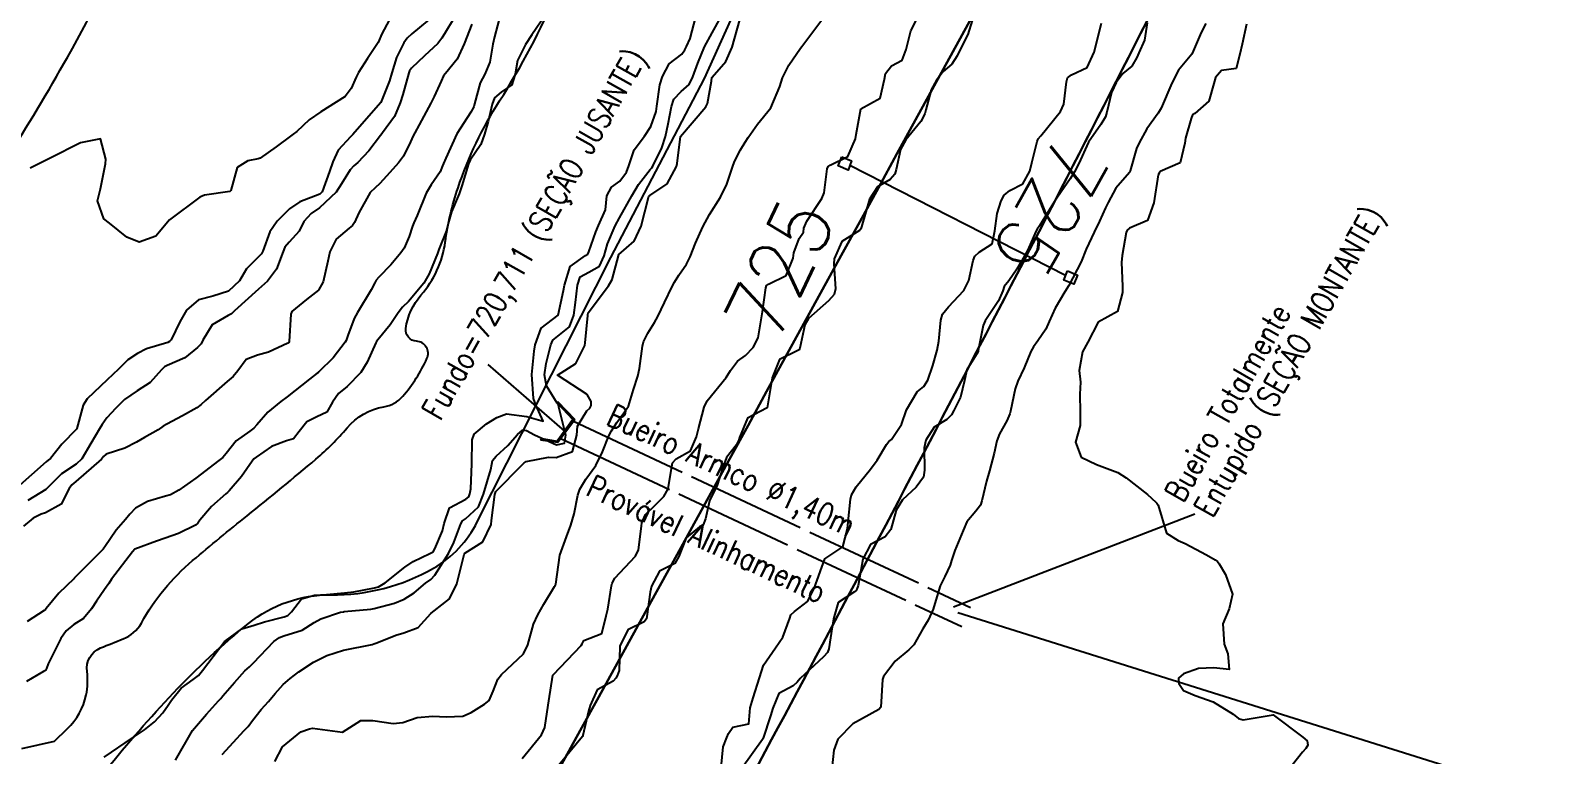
# Model space of a CAD drawing. Header units: metres. Extents: x 318500 to 325275, y 7408834 to 7428799.
# Drawn here: x 322122 to 322224, y 7417598.2 to 7417646.5 of the extents above; entities that cross this region are included whole.
import ezdxf
from ezdxf.enums import TextEntityAlignment as Align

# ---------------------------------------------------------------- set-up
doc = ezdxf.new("R2010")
doc.units = ezdxf.units.M
doc.header["$MEASUREMENT"] = 0
doc.linetypes.add('CONTINUO', pattern=[0])
doc.linetypes.add('TRACEJADO', pattern=[8.7, 8, -0.7])
doc.layers.add('_TEXTO_CONGELA', color=45, linetype='Continuous', plot=False)
for name, color, linetype in [('ALA', 45, 'Continuous'), ('BUEIRO', 151, 'Continuous'), ('Cotas', 45, 'Continuous'), ('Curvas de Nivel 1m', 11, 'Continuous'), ('Curvas de Nivel 5m', 15, 'Continuous'), ('Hidrografia', 140, 'Continuous'), ('Linha Férrea', 20, 'Continuous'), ('Pórticos', 45, 'Continuous'), ('TEXTO', 45, 'Continuous'), ('Vias Primárias', 230, 'Continuous')]:
    doc.layers.add(name, color=color, linetype=linetype)
doc.styles.add('ROMANS', font='romans', dxfattribs={"height": 0.2})
doc.styles.add('Style-STANDARD', font='STANDARD.shx')

msp = doc.modelspace()

# ---------------------------------------------------------------- linework, layer by layer
at = {"layer": '_TEXTO_CONGELA', "linetype": 'CONTINUO'}
msp.add_polyline3d([(322183.78, 7417607.66, 0), (322944.06, 7417369.15, 0)], dxfattribs=at)
at = {"layer": 'ALA', "linetype": 'CONTINUO'}
for points in [[(322157.09, 7417621.74, 722.82), (322157.11, 7417621.63, 721.59), (322158.13, 7417620.53, 721.15)], [(322157.09, 7417621.74, 722.82), (322158.25, 7417620.54, 723.3)], [(322155.96, 7417619.17, 721.24), (322156.05, 7417619.27, 722.8), (322157.07, 7417619.08, 721.02)], [(322155.96, 7417619.17, 721.24), (322157.13, 7417619.01, 723.27)]]:
    msp.add_polyline3d(points, dxfattribs=at)
at = {"layer": 'BUEIRO', "linetype": 'TRACEJADO', "flags": 128}
for points in [[(322158.16, 7417620.42), (322184.64, 7417608)], [(322157.32, 7417619.26), (322184.05, 7417606.73)]]:
    msp.add_lwpolyline(points, dxfattribs=at)
at = {"layer": 'BUEIRO', "linetype": 'CONTINUO'}
for points in [[(322158.25, 7417620.54, 723.3), (322158.13, 7417620.53, 721.15), (322157.07, 7417619.08, 721.02), (322157.13, 7417619.01, 723.27)], [(322157.13, 7417619.01, 723.27), (322158.25, 7417620.54, 723.3)]]:
    msp.add_polyline3d(points, dxfattribs=at)
at = {"layer": 'Curvas de Nivel 1m', "flags": 128}
for points, elevation in [([(322156.31, 7417647.51), (322155.4, 7417646.18), (322154.96, 7417645.53), (322154.44, 7417644.47), (322154.28, 7417643.54), (322154.06, 7417642.83), (322153.34, 7417642.34), (322152.91, 7417641.98), (322152.75, 7417641.56), (322152.48, 7417640.4), (322152.23, 7417639.56), (322151.99, 7417638.87), (322151.28, 7417637.81), (322151.16, 7417637.57), (322150.73, 7417636.1), (322150.54, 7417635.58), (322150.03, 7417634.38), (322149.81, 7417633.59), (322149.7, 7417633.12), (322149.2, 7417631.87), (322149.13, 7417631.67), (322149.11, 7417631.6), (322148.54, 7417630.25), (322148.19, 7417629.61), (322147.16, 7417628.39), (322146.77, 7417628.01), (322146.48, 7417627.64), (322145.94, 7417626.85), (322145.12, 7417625.85), (322145.04, 7417625.74), (322144.99, 7417625.65), (322144.41, 7417624.35), (322143.99, 7417623.67), (322143.08, 7417622.74), (322142.5, 7417622.26), (322142.11, 7417621.69), (322141.73, 7417621.03), (322141.06, 7417620.71), (322140.39, 7417620.37), (322139.88, 7417619.72), (322139.5, 7417619.25), (322139.03, 7417619.11), (322138.04, 7417618.73), (322137.01, 7417618.03), (322136.86, 7417617.91), (322136.75, 7417617.76), (322136.04, 7417616.72), (322135.22, 7417615.78), (322135.1, 7417615.66), (322134.99, 7417615.57), (322134.03, 7417614.73), (322133.26, 7417613.81), (322133.13, 7417613.63), (322132.96, 7417613.49), (322131.84, 7417612.93), (322130.94, 7417612.62), (322130.36, 7417612.43), (322128.93, 7417611.88), (322128.78, 7417611.72), (322127.38, 7417609.88), (322127.19, 7417609.6), (322126.9, 7417609.19), (322126.37, 7417608.42), (322126.04, 7417607.9), (322125.51, 7417607.27), (322124.86, 7417606.87), (322124.34, 7417606.44), (322123.99, 7417605.93), (322123.15, 7417604.25), (322123.03, 7417603.94), (322122.96, 7417603.81), (322122.83, 7417603.73), (322121.71, 7417603.06)], 721), ([(322153.31, 7417647.55), (322152.91, 7417646.04), (322152.79, 7417645.56), (322152.59, 7417644.34), (322152.26, 7417643.56), (322151.94, 7417642.98), (322151.57, 7417641.57), (322151.52, 7417641.37), (322151.32, 7417641.02), (322150.39, 7417639.58), (322149.65, 7417637.96), (322149.51, 7417637.6), (322149.44, 7417637.43), (322149.27, 7417637.04), (322148.69, 7417636.18), (322148.34, 7417635.61), (322147.74, 7417634.13), (322147.52, 7417633.63), (322147.44, 7417633.42), (322147.22, 7417632.73), (322146.88, 7417631.96), (322146.66, 7417631.64), (322145.98, 7417630.85), (322145.18, 7417630.01), (322145.02, 7417629.81), (322144.93, 7417629.65), (322144.68, 7417629.17), (322143.76, 7417627.67), (322143.55, 7417627.27), (322143.13, 7417626.13), (322143.01, 7417625.8), (322142.94, 7417625.68), (322142.15, 7417624.65), (322141.19, 7417623.7), (322141.14, 7417623.65), (322141.09, 7417623.61), (322140.58, 7417623.21), (322139.07, 7417622.04), (322138.65, 7417621.74), (322137.79, 7417621.02), (322137.05, 7417620.18), (322136.85, 7417619.95), (322136.59, 7417619.76), (322135.69, 7417619.11), (322135.02, 7417618.27), (322134.8, 7417618), (322134.52, 7417617.79), (322133, 7417616.61), (322131.86, 7417615.83), (322131.3, 7417615.52), (322130.98, 7417615.41), (322129.77, 7417615.06), (322128.97, 7417614.62), (322128.6, 7417614.23), (322128.31, 7417613.87), (322127.68, 7417613.15), (322126.93, 7417612.05), (322126.87, 7417611.95), (322126.81, 7417611.89), (322124.91, 7417609.98), (322124.88, 7417609.95), (322124.85, 7417609.92), (322123.87, 7417608.95), (322123.01, 7417607.94), (322122.96, 7417607.86), (322122.88, 7417607.79), (322121.76, 7417607.06)], 722), ([(322150.38, 7417647.59), (322149.39, 7417645.94), (322149.12, 7417645.6), (322148.23, 7417644.77), (322147.37, 7417643.96), (322147.23, 7417643.77), (322147.18, 7417643.63), (322146.78, 7417642.19), (322146.62, 7417641.64), (322146.24, 7417640.72), (322145.44, 7417639.65), (322145.38, 7417639.58), (322145.31, 7417639.47), (322144.52, 7417638.44), (322143.79, 7417637.67), (322143.52, 7417637.43), (322143.27, 7417637.17), (322142.7, 7417636.25), (322142.34, 7417635.69), (322141.24, 7417634.63), (322140.69, 7417634.26), (322140.2, 7417633.72), (322139.87, 7417633.08), (322139.21, 7417632.36), (322138.92, 7417632.01), (322138.81, 7417631.74), (322138.37, 7417630.55), (322137.77, 7417629.75), (322137.16, 7417629.21), (322135.57, 7417627.78), (322135.36, 7417627.57), (322135.15, 7417627.46), (322134.08, 7417626.85), (322133.45, 7417625.81), (322133.34, 7417625.58), (322133.11, 7417625.33), (322132.27, 7417624.65), (322131.09, 7417624.12), (322130.9, 7417624.03), (322130.71, 7417623.84), (322129.94, 7417622.99), (322129.08, 7417622.45), (322128.23, 7417621.87), (322127.66, 7417621.28), (322127.05, 7417620.64), (322126.74, 7417620.2), (322126.57, 7417619.9), (322126, 7417618.93), (322125.4, 7417617.91), (322125.01, 7417617.55), (322124.03, 7417616.9), (322123.06, 7417615.94), (322123.03, 7417615.9), (322122.99, 7417615.87), (322121.79, 7417615.14)], 724), ([(322126.89, 7417598.03), (322128.76, 7417599.31), (322129.1, 7417599.53), (322129.56, 7417599.85), (322130.24, 7417600.38), (322130.79, 7417600.97), (322131.14, 7417601.49), (322131.36, 7417601.83), (322132.01, 7417602.63), (322132.82, 7417603.21), (322133.16, 7417603.47), (322133.43, 7417603.8), (322134.85, 7417605.67), (322134.9, 7417605.73), (322134.96, 7417605.78), (322136.05, 7417606.58), (322136.87, 7417606.83), (322137.58, 7417607.04), (322138.87, 7417607.38), (322139.13, 7417607.47), (322139.36, 7417607.72), (322140.04, 7417608.57), (322140.9, 7417608.81), (322141.71, 7417608.87), (322142.9, 7417608.98), (322143.52, 7417609.05), (322144.9, 7417609.3), (322145.17, 7417609.38), (322145.62, 7417609.64), (322146.92, 7417610.68), (322147.48, 7417611.06), (322148.59, 7417611.6), (322148.81, 7417611.72), (322148.93, 7417611.91), (322149.43, 7417613.12), (322149.54, 7417613.59), (322149.91, 7417614.65), (322150.98, 7417615.23), (322151.18, 7417615.37), (322151.26, 7417615.57), (322151.33, 7417615.9), (322151.39, 7417617.57), (322151.42, 7417619.18), (322151.55, 7417619.56), (322152.36, 7417620.25), (322153.06, 7417620.66), (322153.7, 7417620.9), (322155.06, 7417620.73), (322156.14, 7417620.42), (322155.66, 7417621.51), (322155.5, 7417621.94), (322155.39, 7417623.52), (322155.55, 7417625.08), (322155.62, 7417625.51), (322156.02, 7417626.62), (322157.15, 7417627.49), (322157.51, 7417629.14), (322157.56, 7417629.49), (322157.95, 7417630.73), (322158.96, 7417631.47), (322159.13, 7417631.55), (322159.2, 7417631.71), (322159.65, 7417633.03), (322159.84, 7417633.46), (322160.29, 7417634.51), (322160.39, 7417635.45), (322160.7, 7417636.01), (322161.26, 7417636.42), (322161.69, 7417637.02), (322161.85, 7417637.43), (322162.22, 7417638.5), (322162.89, 7417639.42), (322163.32, 7417640.05), (322163.67, 7417641.06), (322163.72, 7417641.41), (322163.92, 7417642.84), (322164.09, 7417643.4), (322164.54, 7417644.24), (322165.38, 7417644.88), (322165.59, 7417645.18), (322165.69, 7417645.39), (322165.95, 7417645.93), (322166.32, 7417647.38)], 721), ([(322151.4, 7417646.89), (322150.88, 7417645.58), (322150.41, 7417644.55), (322149.63, 7417643.6), (322149.51, 7417643.44), (322149.35, 7417643.08), (322148.89, 7417642.05), (322148.66, 7417641.61), (322147.88, 7417640.18), (322147.58, 7417639.63), (322147.49, 7417639.45), (322147.3, 7417639.04), (322146.83, 7417638.09), (322146.51, 7417637.64), (322145.92, 7417636.99), (322145.26, 7417636.26), (322144.94, 7417635.97), (322144.61, 7417635.66), (322143.86, 7417634.3), (322143.58, 7417633.67), (322143.44, 7417633.47), (322143.22, 7417633.29), (322142.34, 7417632.56), (322141.93, 7417631.7), (322141.8, 7417631.09), (322141.49, 7417629.71), (322141.16, 7417629.16), (322140.36, 7417628.52), (322139.4, 7417627.73), (322139.32, 7417627.56), (322139.22, 7417625.73), (322139.19, 7417625.66), (322139.12, 7417625.61), (322137.84, 7417625.02), (322137.11, 7417624.81), (322136.34, 7417624.52), (322135.8, 7417623.77), (322135.47, 7417623.39), (322135.08, 7417623.07), (322133.63, 7417621.8), (322133.34, 7417621.53), (322133.06, 7417621.3), (322132.1, 7417620.77), (322131.05, 7417620.23), (322130.81, 7417620.08), (322130.48, 7417619.85), (322129.57, 7417619.32), (322129.03, 7417619.01), (322128.26, 7417618.63), (322127.01, 7417618.22), (322126.84, 7417618.06), (322126.7, 7417617.89), (322124.99, 7417616.39), (322124.73, 7417616.18), (322124.55, 7417615.92), (322124.02, 7417614.88), (322122.97, 7417614.31), (322122.69, 7417614.22), (322122.14, 7417613.95), (322121.5, 7417613.42)], 723), ([(322145.89, 7417647.16), (322145.4, 7417646.23), (322145.14, 7417645.65), (322144.44, 7417644.6), (322143.84, 7417643.67), (322143.67, 7417643.36), (322143.34, 7417642.6), (322142.95, 7417642.07), (322142.35, 7417641.69), (322141.32, 7417641.04), (322140.54, 7417640.5), (322139.72, 7417639.73), (322139.49, 7417639.55), (322139.31, 7417639.42), (322138.34, 7417638.7), (322137.28, 7417637.95), (322137.15, 7417637.9), (322136.45, 7417637.77), (322135.74, 7417637.32), (322135.32, 7417635.79), (322135.25, 7417635.73), (322133.56, 7417635.49), (322133.25, 7417635.36), (322131.23, 7417633.84), (322130.33, 7417632.74), (322129.21, 7417632.36), (322128.4, 7417632.68), (322127.23, 7417633.61), (322126.86, 7417633.9), (322126.44, 7417635.1), (322126.64, 7417635.9), (322126.96, 7417637.58), (322126.99, 7417637.89), (322126.64, 7417639.24), (322125.3, 7417638.98), (322123.28, 7417637.95), (322121.94, 7417637.29)], 726), ([(322131.63, 7417597.83), (322132.77, 7417599.81), (322133.7, 7417600.88), (322134.51, 7417601.78), (322134.65, 7417601.93), (322134.8, 7417602.11), (322135.58, 7417603.01), (322136.26, 7417603.77), (322136.56, 7417604.04), (322136.84, 7417604.3), (322138.19, 7417605.74), (322138.58, 7417606.01), (322138.86, 7417606.1), (322140.08, 7417606.49), (322140.87, 7417606.99), (322141.32, 7417607.25), (322142.64, 7417607.68), (322142.84, 7417607.72), (322142.88, 7417607.73), (322144.65, 7417607.89), (322144.88, 7417607.93), (322146.24, 7417608.28), (322146.89, 7417608.56), (322147.54, 7417608.97), (322148.31, 7417609.61), (322148.65, 7417609.87), (322148.92, 7417610.15), (322149.83, 7417611.59), (322150.18, 7417612.34), (322150.66, 7417613.57), (322150.76, 7417613.77), (322150.97, 7417613.92), (322151.83, 7417614.71), (322152.17, 7417615.55), (322152.66, 7417617.2), (322152.72, 7417617.55), (322152.76, 7417617.8), (322153.02, 7417618.09), (322153.78, 7417618.79), (322154.43, 7417619.53), (322154.76, 7417619.81), (322155.04, 7417619.79), (322155.56, 7417619.51), (322157.03, 7417618.84), (322157.57, 7417618.95), (322157.66, 7417619.48), (322157.19, 7417621.36), (322157.16, 7417621.49), (322157.07, 7417621.63), (322156.36, 7417622.78), (322156.24, 7417623.5), (322156.34, 7417624.26), (322156.66, 7417625.5), (322156.8, 7417625.82), (322157.13, 7417626.08), (322157.91, 7417626.71), (322158.18, 7417627.48), (322158.3, 7417628.34), (322158.43, 7417629.48), (322158.62, 7417630.03), (322159.18, 7417630.36), (322159.9, 7417630.75), (322160.21, 7417631.45), (322160.43, 7417632.24), (322160.95, 7417633.44), (322161.24, 7417633.97), (322162.05, 7417635.43), (322162.49, 7417636.19), (322163.28, 7417637.19), (322163.38, 7417637.3), (322163.46, 7417637.41), (322164.06, 7417638.64), (322164.29, 7417639.4), (322164.48, 7417640.24), (322164.7, 7417641.4), (322164.85, 7417641.88), (322165.35, 7417642.4), (322165.88, 7417642.86), (322166.13, 7417643.38), (322166.46, 7417644.29), (322166.91, 7417645.37), (322167.4, 7417646.31), (322167.99, 7417647.35)], 722), ([(322134.75, 7417598.2), (322135.51, 7417599.03), (322136.2, 7417599.77), (322136.47, 7417600.07), (322136.78, 7417600.47), (322137.35, 7417601.19), (322137.83, 7417601.74), (322138.28, 7417602.26), (322138.82, 7417602.86), (322139.27, 7417603.27), (322139.86, 7417603.71), (322140.84, 7417604.35), (322141.73, 7417604.8), (322142.84, 7417605.15), (322144.74, 7417605.54), (322144.85, 7417605.57), (322145.06, 7417605.65), (322146.33, 7417606.15), (322146.86, 7417606.3), (322147.81, 7417606.67), (322148.65, 7417607.6), (322148.78, 7417607.71), (322148.88, 7417607.77), (322149.91, 7417608.57), (322150.4, 7417609.58), (322150.89, 7417611.53), (322150.91, 7417611.57), (322150.93, 7417611.61), (322152.12, 7417612.37), (322152.67, 7417613.54), (322152.71, 7417613.79), (322152.92, 7417615.54), (322152.99, 7417615.74), (322154.77, 7417617.52), (322154.89, 7417617.65), (322155.01, 7417617.74), (322156.5, 7417618.01), (322157.02, 7417618), (322158.1, 7417618.4), (322158.4, 7417619.48), (322158.44, 7417620.08), (322159.06, 7417621.1), (322159.25, 7417621.28), (322159.34, 7417621.47), (322159.35, 7417621.74), (322159.08, 7417622.19), (322157.09, 7417623.49), (322158.32, 7417624.26), (322158.92, 7417625.47), (322158.95, 7417625.65), (322159.12, 7417627.47), (322159.12, 7417627.5), (322159.15, 7417627.64), (322160.51, 7417629.45), (322160.75, 7417629.87), (322161.16, 7417631.44), (322161.17, 7417631.47), (322161.2, 7417631.52), (322162.22, 7417632.42), (322162.68, 7417633.42), (322163.17, 7417635.33), (322163.2, 7417635.41), (322163.22, 7417635.44), (322163.25, 7417635.47), (322164.42, 7417636.24), (322165.03, 7417637.39), (322165.07, 7417637.6), (322165.31, 7417639.39), (322166.99, 7417641.37), (322167.09, 7417641.6), (322167.36, 7417643.09), (322167.39, 7417643.33), (322167.41, 7417643.36), (322168.33, 7417644.4), (322168.74, 7417645.34), (322169.25, 7417647.18)], 723), ([(322138.26, 7417597.74), (322138.76, 7417598.71), (322140, 7417599.71), (322140.56, 7417599.91), (322140.77, 7417599.96), (322142.77, 7417599.68), (322143.99, 7417600.46), (322144.78, 7417600.47), (322146.15, 7417600.26), (322146.78, 7417600.33), (322147.74, 7417600.66), (322148.79, 7417600.76), (322149.67, 7417600.7), (322150.79, 7417600.76), (322151.34, 7417601.01), (322152.23, 7417601.55), (322152.54, 7417601.81), (322152.81, 7417602.43), (322153.13, 7417603.23), (322153.36, 7417603.53), (322154.84, 7417604.9), (322155.12, 7417605.52), (322155.51, 7417606.88), (322155.78, 7417607.51), (322156.18, 7417608.22), (322156.91, 7417609.39), (322156.94, 7417609.46), (322156.95, 7417609.49), (322156.98, 7417609.56), (322157.26, 7417611.48), (322157.71, 7417612.72), (322158, 7417613.48), (322158.21, 7417614.24), (322158.45, 7417615.48), (322158.59, 7417615.88), (322159, 7417616.56), (322159.65, 7417617.46), (322160.11, 7417618.37), (322160.52, 7417619.45), (322160.71, 7417619.78), (322161.05, 7417620.34), (322161.53, 7417620.97), (322161.84, 7417621.43), (322162.17, 7417622.52), (322162.46, 7417623.42), (322162.57, 7417623.94), (322162.76, 7417625.42), (322162.84, 7417625.7), (322163.13, 7417626.29), (322163.56, 7417626.99), (322163.79, 7417627.4), (322164.24, 7417628.32), (322164.74, 7417629.39), (322164.89, 7417629.68), (322165.18, 7417630.15), (322165.7, 7417630.88), (322165.95, 7417631.38), (322166.31, 7417632.28), (322166.78, 7417633.37), (322167.24, 7417634.2), (322167.96, 7417635.35), (322168.39, 7417636.21), (322168.77, 7417637.34), (322168.9, 7417637.72), (322169.3, 7417638.51), (322169.62, 7417639.01), (322169.81, 7417639.33), (322170.43, 7417640.21), (322171.33, 7417641.31), (322171.93, 7417642.72), (322172.11, 7417643.3), (322172.52, 7417644.14), (322173.31, 7417645.28), (322173.39, 7417645.39), (322174.79, 7417647.26)], 724), ([(322200.32, 7417646.92), (322200.01, 7417646.32), (322199.41, 7417644.93), (322199.39, 7417644.89), (322198.5, 7417643.82), (322198.06, 7417642.95), (322197.34, 7417641.28), (322197.14, 7417640.96), (322196.39, 7417639.91), (322195.87, 7417638.98), (322195.7, 7417638.59), (322195.28, 7417637.1), (322195.25, 7417637.02), (322195.24, 7417636.99), (322194.33, 7417635.94), (322193.8, 7417635), (322193.63, 7417634.63), (322193.24, 7417633.75), (322192.88, 7417633.02), (322192.35, 7417631.89), (322192, 7417631.03), (322191.18, 7417629.46), (322190.91, 7417629.04), (322190.27, 7417627.95), (322189.88, 7417627.06), (322189.65, 7417626.55), (322189.13, 7417625.78), (322188.82, 7417625.38), (322188.66, 7417625.07), (322188.21, 7417623.98), (322187.79, 7417623.08), (322187.6, 7417622.57), (322187.3, 7417621.09), (322187.25, 7417620.9), (322187.06, 7417620.45), (322186.56, 7417619.58), (322186.38, 7417619.1), (322186.22, 7417618.29), (322185.89, 7417617.11), (322185.69, 7417616.43), (322185.39, 7417615.11), (322185.29, 7417614.81), (322184.98, 7417614.43), (322184.39, 7417613.7), (322184.14, 7417613.13), (322183.59, 7417611.79), (322183.37, 7417611.14), (322183.27, 7417610.81), (322182.92, 7417610.07), (322182.62, 7417609.44), (322182.53, 7417609.15), (322182.15, 7417607.89), (322181.8, 7417607.16), (322181.46, 7417606.58), (322180.86, 7417605.5), (322180.52, 7417605.18), (322179.61, 7417604.43), (322178.83, 7417603.41), (322178.77, 7417603.2), (322178.65, 7417601.36), (322178.52, 7417601.2), (322176.79, 7417600.25), (322175.79, 7417599.23), (322175.52, 7417598.49), (322175.38, 7417597.24)], 724), ([(322203.02, 7417646.89), (322202.73, 7417645.56), (322202.58, 7417644.89), (322202.34, 7417643.93), (322201.37, 7417643.79), (322200.96, 7417643.32), (322200.85, 7417642.92), (322200.51, 7417641.76), (322199.58, 7417640.93), (322199.43, 7417640.84), (322199.33, 7417640.6), (322198.96, 7417639.29), (322198.92, 7417638.94), (322198.6, 7417637.63), (322197.28, 7417637.06), (322197.22, 7417637.02), (322197.2, 7417636.96), (322197.15, 7417636.84), (322196.85, 7417634.97), (322196.42, 7417633.8), (322195.23, 7417633.29), (322195.07, 7417633.15), (322195.01, 7417632.99), (322194.74, 7417631.46), (322194.7, 7417631), (322194.76, 7417629.42), (322194.77, 7417628.99), (322194.43, 7417627.73), (322193.15, 7417627.01), (322192.46, 7417625.69), (322192.09, 7417625.03), (322191.88, 7417623.8), (322191.96, 7417623.03), (322191.91, 7417622.21), (322191.95, 7417621.03), (322191.94, 7417620.14), (322191.63, 7417619.03), (322192.01, 7417618.01), (322193.03, 7417617.54), (322194.45, 7417617), (322195.01, 7417616.65), (322196.43, 7417615.54), (322196.99, 7417615.03), (322197.05, 7417614.96), (322197.14, 7417614.81), (322197.69, 7417612.95), (322198.48, 7417612.46), (322198.95, 7417612.26), (322200.36, 7417611.51), (322200.94, 7417611.18), (322201.09, 7417611.06), (322201.2, 7417610.91), (322201.63, 7417610.2), (322202.1, 7417608.89), (322201.87, 7417607.92), (322201.45, 7417606.9), (322201.53, 7417605.56), (322201.78, 7417604.9), (322201.88, 7417603.86), (322200.85, 7417603.98), (322199.83, 7417603.93), (322198.84, 7417603.57), (322198.49, 7417603.28), (322198.51, 7417602.93), (322198.82, 7417602.47), (322199.61, 7417602.13), (322200.81, 7417601.71), (322202.13, 7417600.89), (322202.5, 7417600.59), (322202.8, 7417600.5), (322204.8, 7417600.85), (322206.79, 7417599.36), (322207.07, 7417599.11), (322207.11, 7417598.82), (322206.99, 7417598.61), (322206.77, 7417598.35), (322206.09, 7417597.51)], 723)]:
    msp.add_lwpolyline(points, dxfattribs=dict(at, elevation=elevation))
at = {"layer": 'Curvas de Nivel 5m', "elevation": 725, "flags": 128}
for points in [[(322149.05, 7417647.61), (322147.4, 7417646.23), (322147.07, 7417645.96), (322146.85, 7417645.64), (322146.36, 7417644.65), (322146.05, 7417643.64), (322145.9, 7417643.1), (322145.33, 7417641.65), (322143.6, 7417639.68), (322143.46, 7417639.52), (322143.31, 7417639.37), (322142.49, 7417638.49), (322142.13, 7417637.7), (322141.9, 7417637.07), (322141.41, 7417635.71), (322141.25, 7417635.55), (322139.93, 7417635.04), (322139.24, 7417634.58), (322138.41, 7417633.74), (322137.92, 7417633.05), (322137.45, 7417631.76), (322137.37, 7417631.58), (322137.19, 7417631.39), (322136.38, 7417630.57), (322135.9, 7417629.78), (322135.16, 7417629.09), (322134.12, 7417628.76), (322133.16, 7417628.51), (322132.37, 7417627.82), (322131.93, 7417627.04), (322131.35, 7417625.84), (322131.24, 7417625.72), (322131.12, 7417625.66), (322129.71, 7417625.25), (322129.11, 7417624.94), (322128.47, 7417624.5), (322127.84, 7417623.88), (322127.08, 7417623.18), (322125.75, 7417621.91), (322125.49, 7417621.48), (322125.05, 7417619.92), (322125.04, 7417619.89), (322124.07, 7417618.89), (322123.3, 7417617.94), (322123.14, 7417617.81), (322123.01, 7417617.71), (322121.05, 7417615.97)], [(322154.75, 7417597.93), (322156.03, 7417599.5), (322156.26, 7417600.01), (322156.48, 7417601.49), (322156.53, 7417601.77), (322156.8, 7417603.49), (322156.83, 7417603.54), (322158.67, 7417605.46), (322158.74, 7417605.57), (322158.86, 7417605.8), (322160.05, 7417606.26), (322160.35, 7417607.45), (322160.45, 7417607.88), (322160.7, 7417609.44), (322160.74, 7417609.61), (322160.92, 7417609.96), (322162.29, 7417611.42), (322162.51, 7417611.85), (322162.69, 7417613.41), (322162.73, 7417613.65), (322162.97, 7417614.19), (322163.58, 7417614.8), (322164.2, 7417615.4), (322164.48, 7417615.91), (322164.72, 7417617.39), (322164.77, 7417617.64), (322165.02, 7417617.9), (322165.96, 7417618.44), (322166.37, 7417619.37), (322166.51, 7417619.9), (322166.87, 7417621.36), (322167.07, 7417621.77), (322168.35, 7417623.34), (322168.64, 7417623.79), (322169.11, 7417624.41), (322169.64, 7417624.79), (322170.14, 7417625.32), (322170.47, 7417625.98), (322170.71, 7417627.31), (322170.76, 7417627.71), (322170.98, 7417629.31), (322171.03, 7417629.46), (322171.17, 7417629.56), (322172.34, 7417630.13), (322172.8, 7417631.29), (322172.86, 7417631.63), (322173.22, 7417632.6), (322173.5, 7417633.01), (322173.52, 7417633.28), (322173.73, 7417633.76), (322174.73, 7417635.26), (322174.88, 7417635.63), (322175.08, 7417637.25), (322175.14, 7417637.4), (322175.28, 7417637.48), (322176.46, 7417638.07), (322176.96, 7417639.23), (322177.02, 7417639.53), (322177.33, 7417641.23), (322178.61, 7417641.95), (322178.89, 7417643.21), (322178.97, 7417643.6), (322179.37, 7417644.11), (322180.08, 7417644.49), (322180.35, 7417645.19), (322180.66, 7417646.43), (322181.04, 7417647.18)], [(322184.74, 7417647.13), (322184.46, 7417646.2), (322183.92, 7417645.14), (322183.75, 7417644.78), (322183.38, 7417644.21), (322182.8, 7417643.73), (322182.36, 7417643.16), (322182, 7417642.51), (322181.65, 7417641.17), (322181.58, 7417640.91), (322181.32, 7417640.4), (322180.32, 7417639.18), (322179.96, 7417638.53), (322179.68, 7417637.19), (322179.59, 7417636.88), (322179.27, 7417636.53), (322178.44, 7417636.03), (322177.9, 7417635.22), (322177.37, 7417633.37), (322177.31, 7417633.23), (322177.28, 7417633.18), (322177.23, 7417633.13), (322176.06, 7417632.4), (322175.55, 7417631.25), (322175.53, 7417630.91), (322175.63, 7417629.25), (322175.55, 7417628.87), (322175.16, 7417628.45), (322173.84, 7417627.27), (322173.59, 7417626.83), (322173.25, 7417625.28), (322173.21, 7417625.18), (322173.12, 7417625.14), (322171.89, 7417624.52), (322171.42, 7417623.31), (322171.07, 7417621.31), (322169.76, 7417620.62), (322169.23, 7417619.33), (322169.19, 7417619.17), (322169.03, 7417618.84), (322168.37, 7417617.99), (322168.13, 7417617.34), (322167.73, 7417616.08), (322167.35, 7417615.35), (322167.24, 7417615.1), (322166.97, 7417613.9), (322166.82, 7417613.5), (322166.56, 7417613.37), (322165.68, 7417612.65), (322165.18, 7417611.39), (322164.93, 7417610.94), (322163.89, 7417610.43), (322163.36, 7417609.41), (322163.28, 7417609.03), (322163.06, 7417607.41), (322163.03, 7417607.25), (322162.87, 7417607.04), (322161.79, 7417606.5), (322161.26, 7417605.43), (322161.21, 7417603.81), (322161.07, 7417603.44), (322160.99, 7417603.28), (322160.82, 7417603.08), (322159.75, 7417602.52), (322159.27, 7417601.46), (322159.17, 7417601.08), (322158.8, 7417599.46), (322158.79, 7417599.44), (322158.77, 7417599.4), (322157.18, 7417597.48)], [(322168.01, 7417597.34), (322168.15, 7417598.72), (322168.39, 7417599.34), (322168.5, 7417599.61), (322168.78, 7417600.03), (322169.85, 7417600.24), (322169.95, 7417601.31), (322170.14, 7417601.98), (322170.56, 7417603.3), (322170.84, 7417604.15), (322171.63, 7417605.3), (322172.13, 7417606.02), (322172.58, 7417607.28), (322172.66, 7417607.5), (322172.89, 7417607.73), (322173.76, 7417608.4), (322174.21, 7417609.26), (322174.93, 7417611.25), (322176.13, 7417612.05), (322176.44, 7417613.24), (322176.48, 7417613.72), (322176.64, 7417615.23), (322176.71, 7417615.51), (322177, 7417616.04), (322177.96, 7417617.22), (322178.41, 7417617.81), (322179.03, 7417618.86), (322179.18, 7417619.06), (322179.36, 7417619.2), (322180.04, 7417620.2), (322180.36, 7417621.18), (322181.08, 7417622.37), (322181.52, 7417622.73), (322181.79, 7417623.16), (322182.12, 7417624.14), (322182.41, 7417625.16), (322182.53, 7417625.75), (322182.65, 7417627.15), (322182.76, 7417627.55), (322183.16, 7417628.05), (322184.19, 7417629.13), (322184.52, 7417629.79), (322184.8, 7417631.13), (322184.92, 7417631.41), (322185.21, 7417631.69), (322186.08, 7417632.24), (322186.26, 7417633.1), (322186.4, 7417634.26), (322186.67, 7417635.1), (322186.87, 7417635.49), (322187.26, 7417635.8), (322188.12, 7417636.23), (322188.59, 7417637.08), (322188.72, 7417637.65), (322189.08, 7417639.07), (322189.15, 7417639.23), (322189.31, 7417639.45), (322190.62, 7417641.05), (322190.85, 7417641.54), (322191.03, 7417643.04), (322191.1, 7417643.3), (322191.37, 7417643.5), (322192.41, 7417643.99), (322192.88, 7417645.02), (322193.36, 7417646.96)], [(322196.41, 7417646.97), (322196.24, 7417645.82), (322195.86, 7417644.98), (322195.71, 7417644.66), (322195.38, 7417644.09), (322194.78, 7417643.59), (322194.35, 7417643), (322194.02, 7417642.33), (322193.71, 7417641.01), (322193.63, 7417640.7), (322193.32, 7417640.19), (322192.5, 7417639.02), (322191.85, 7417637.6), (322191.57, 7417637.04), (322191.27, 7417636.57), (322190.23, 7417635.06), (322189.23, 7417633.45), (322189.08, 7417633.22), (322188.99, 7417633.07), (322188.45, 7417631.84), (322188.04, 7417631.08), (322187.72, 7417630.56), (322187.18, 7417629.77), (322186.88, 7417629.39), (322186.79, 7417629.1), (322186.5, 7417628.44), (322185.61, 7417627.11), (322185.47, 7417626.79), (322185.15, 7417625.12), (322185.15, 7417625.09), (322185.12, 7417625.01), (322184.39, 7417623.84), (322184.24, 7417623.13), (322183.97, 7417622.03), (322183.52, 7417621.14), (322183.36, 7417620.85), (322183.06, 7417620.53), (322182.2, 7417620.01), (322181.65, 7417619.16), (322181.55, 7417618.65), (322181.56, 7417617.16), (322181.49, 7417616.69), (322181, 7417616.03), (322180.09, 7417615.18), (322179.68, 7417614.49), (322179.33, 7417613.19), (322178.95, 7417612.72), (322177.97, 7417612.19), (322177.46, 7417611.22), (322177.15, 7417609.46), (322177.06, 7417609.23), (322177.01, 7417609.13), (322176.91, 7417609.05), (322175.81, 7417608.33), (322175.5, 7417607.24), (322175.41, 7417606.7), (322175.19, 7417605.25), (322175.1, 7417604.99), (322174.84, 7417604.71), (322173.28, 7417603.27), (322173.08, 7417603.02), (322172.82, 7417602.78), (322171.85, 7417602.26), (322171.46, 7417601.29), (322171.31, 7417600.77), (322170.81, 7417599.3), (322170.8, 7417599.27), (322170.77, 7417599.2), (322169.41, 7417597.32)]]:
    msp.add_lwpolyline(points, dxfattribs=at)
at = {"layer": 'Hidrografia'}
for points in [[(322127, 7417597.17, -0.018286), (322131.51, 7417602.31, -0.033459), (322136.5, 7417606.93, -0.174051), (322141.99, 7417608.84, 0.133347), (322148.84, 7417610.62, 0.148492), (322151.75, 7417613.71), (322160.66, 7417631.33), (322166.91, 7417643.27), (322172.79, 7417656.33), (322178.06, 7417669.35, 0.058324), (322179.31, 7417673.87, 0.010495), (322180.38, 7417682.03, 0.019867), (322181.22, 7417693.9, 0.01239), (322181.26, 7417700.12, 0.041831), (322179.98, 7417712.53, 0.139505), (322175.39, 7417721.71, -0.141041)], [(322121.4, 7417598.6), (322123.57, 7417599.1), (322124.42, 7417599.91, 0.155585), (322125.68, 7417602.17, 0.081904), (322125.74, 7417603.74, -0.339499), (322126.64, 7417605.3, -0.004768), (322128.15, 7417605.91, 0.175627), (322129.36, 7417606.96, -0.09133), (322132.78, 7417611.13, -0.00658), (322136.42, 7417614.12, 0.006694), (322141, 7417617.89, 0.042188), (322143.07, 7417619.97, -0.17791), (322145.53, 7417621.38, 0.173466), (322146.79, 7417622.08, 0.073841), (322148.4, 7417624.59, 0.526839), (322147.7, 7417625.75, -0.439141), (322146.99, 7417626.6, -0.145534), (322148, 7417628.82, 0.145344), (322149.62, 7417632.36, -0.046702), (322150.47, 7417635.98, -0.060632), (322153.24, 7417641.77, 0.039982), (322157.07, 7417648.99, -0.007488)]]:
    msp.add_lwpolyline(points, format="xyb", dxfattribs=at)
at = {"layer": 'Linha Férrea'}
for points in [[(323316.21, 7418903.38), (323295.96, 7418857.36), (323255.66, 7418767.11), (323232.01, 7418717.9), (323140.48, 7418539.7, -0.015254), (323123.01, 7418508.23, -0.061006), (323056.4, 7418409.18, -0.093744), (322932.68, 7418312.34), (322756.56, 7418221.68), (322577.42, 7418127.21, 0.021826), (322500.35, 7418082.33, 0.036627), (322429.66, 7418027.86, 0.080354), (322310.74, 7417877.68), (322269.07, 7417801.22), (322233.98, 7417737.99, -0.002223), (322154.87, 7417593.01)], [(322154.87, 7417593.01, 0.002223), (322233.98, 7417737.99), (322269.07, 7417801.22), (322310.74, 7417877.68, -0.080354), (322429.66, 7418027.86, -0.036627), (322500.35, 7418082.33, -0.021826), (322577.42, 7418127.21), (322756.56, 7418221.68), (322932.68, 7418312.34, 0.093744), (323056.4, 7418409.18, 0.061006), (323123.01, 7418508.23, 0.015254), (323140.48, 7418539.7), (323232.01, 7418717.9), (323255.66, 7418767.11), (323295.96, 7418857.36), (323316.21, 7418903.38)], [(323318.17, 7418898.23), (323303.7, 7418864.83, 0.016709), (323274.18, 7418784.72, -0.035367), (323251.3, 7418730.96), (323150.8, 7418532.23, -0.11004), (322987.22, 7418339.83, -0.043194), (322935.02, 7418307.81), (322758.73, 7418217.45), (322579.69, 7418123.41, 0.015591), (322512.53, 7418085.27, 0.028884), (322446.68, 7418037.34, 0.09114), (322311.04, 7417869.94), (322250.35, 7417758.08, 0.01377), (322231.11, 7417719.38, -0.006143), (322196.38, 7417647.06, -0.005702), (322169.67, 7417596.02)], [(322169.67, 7417596.02, 0.005702), (322196.38, 7417647.06, 0.006143), (322231.11, 7417719.38, -0.01377), (322250.35, 7417758.08), (322311.04, 7417869.94, -0.09114), (322446.68, 7418037.34, -0.028884), (322512.53, 7418085.27, -0.015591), (322579.69, 7418123.41), (322758.73, 7418217.45), (322935.02, 7418307.81, 0.043194), (322987.22, 7418339.83, 0.11004), (323150.8, 7418532.23), (323251.3, 7418730.96, 0.035367), (323274.18, 7418784.72, -0.016709), (323303.7, 7418864.83), (323318.17, 7418898.23)]]:
    msp.add_lwpolyline(points, format="xyb", dxfattribs=at)
at = {"layer": 'Pórticos'}
for points in [[(322176.05, 7417638.04), (322176.71, 7417637.77), (322176.47, 7417637.16), (322175.8, 7417637.43)], [(322191.1, 7417630.43), (322191.76, 7417630.16), (322191.51, 7417629.55), (322190.85, 7417629.82)]]:
    msp.add_lwpolyline(points, close=True, dxfattribs=at)
msp.add_lwpolyline([(322190.97, 7417630.12), (322176.59, 7417637.46)], dxfattribs=at)
at = {"layer": 'TEXTO', "linetype": 'CONTINUO'}
msp.add_line((322199.58, 7417614.23), (322183.49, 7417608.03), dxfattribs=at)
msp.add_polyline3d([(322157.58, 7417619.75, 0), (322152.47, 7417624.2, 0)], dxfattribs=at)
at = {"layer": 'Vias Primárias'}
for points in [[(323715.64, 7420145.55, 0), (323709.04, 7420132.94)], [(323831.09, 7420001.79, 0), (323833.84, 7420008.44, 0.220888)], [(322120.35, 7417637.85, 0.012445), (322124.45, 7417644.7, 0.029164), (322129.04, 7417654.08, 0.042321), (322130.18, 7417657.6), (322133.63, 7417668.38), (322135.11, 7417676.08, 0.020424), (322136.13, 7417682.91, 0.01496), (322136.74, 7417690.64, 0.036652), (322136.48, 7417701.3, 0.012619), (322135.29, 7417710.88, 0.042729), (322134.53, 7417714.07), (322132.21, 7417723.14), (322129.52, 7417731.71), (322126.48, 7417740.01), (322120.99, 7417753.99)]]:
    msp.add_lwpolyline(points, format="xyb", dxfattribs=at)

# ---------------------------------------------------------------- texts
at = {"layer": 'Cotas', "style": 'Style-STANDARD'}
for rotation, p in [(240.5189, (322189.93, 7417634.64, 725)), (64.203, (322171.92, 7417630.59, 725))]:
    msp.add_text('725', height=4, rotation=rotation, dxfattribs=at).set_placement(p, align=Align.MIDDLE_CENTER)
at = {"layer": 'TEXTO', "style": 'ROMANS', "width": 0.8}
for s, rotation, p in [('Fundo=720,711 (SEÇÃO JUSANTE)', 60.4287, (322149.29, 7417620.38)), ('Entupido (SEÇÃO MONTANTE)', 60.4287, (322200.75, 7417613.9)), ('Bueiro Totalmente', 60.4287, (322198.8, 7417614.91)), ('Bueiro Armco Ø1,40m', 335, (322160.27, 7417620.25)), ('Provável Alinhamento', 335, (322158.92, 7417615.52))]:
    msp.add_text(s, height=1.5, rotation=rotation, dxfattribs=at).set_placement(p)

doc.saveas('drawing.dxf')
